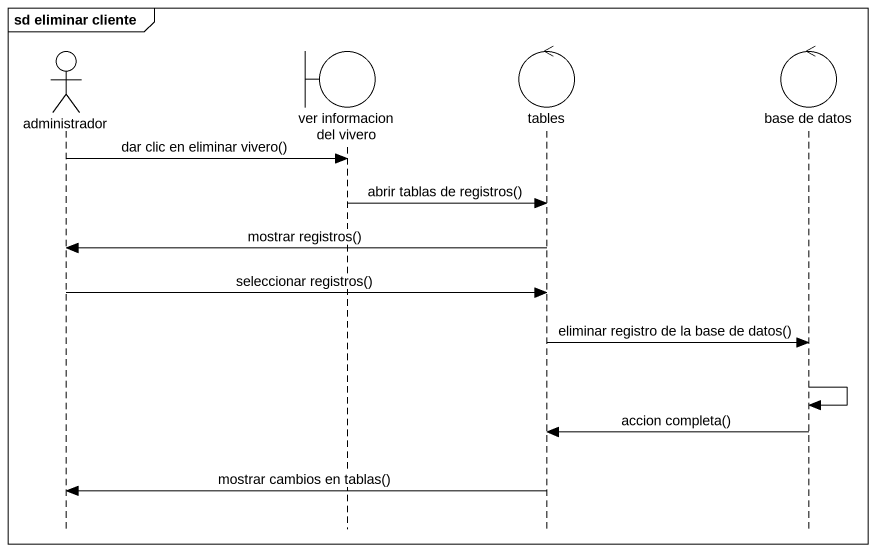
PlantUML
@startuml
mainframe sd eliminar cliente
hide footbox
actor administrador
boundary "ver informacion del vivero" as ver_informacion_del_vivero
control tables
control "base de datos" as base_de_datos

administrador -> ver_informacion_del_vivero : dar clic en eliminar vivero()
ver_informacion_del_vivero -> tables : abrir tablas de registros()
tables -> administrador : mostrar registros()
administrador -> tables : seleccionar registros()
tables -> base_de_datos : eliminar registro de la base de datos()
base_de_datos -> base_de_datos
base_de_datos -> tables : accion completa()
tables -> administrador : mostrar cambios en tablas()
@enduml
